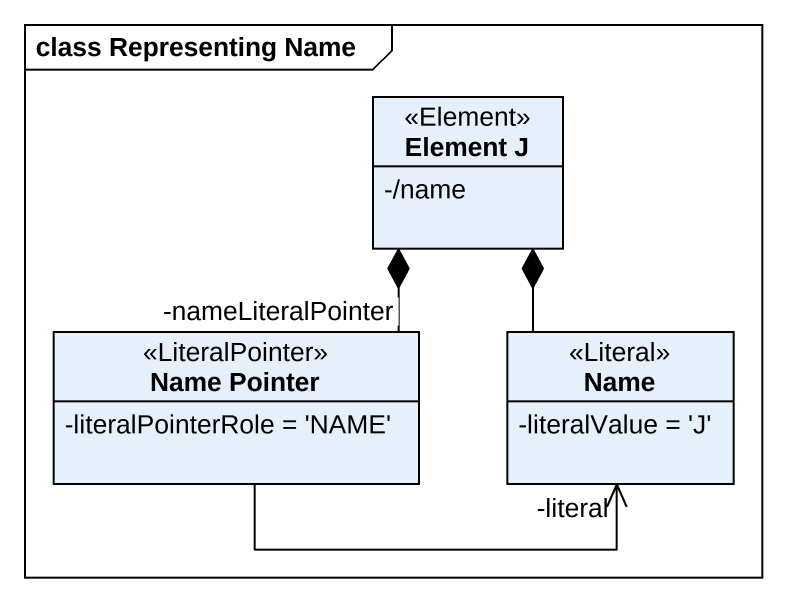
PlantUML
@startuml
mainframe class Representing Name
hide circle
hide empty members
skinparam classAttributeIconSize 0
class "Element J" as Element_J <<Element>> {
  -/name
}
class "Name Pointer" as Name_Pointer <<LiteralPointer>> {
  -literalPointerRole = 'NAME'
}
class Name <<Literal>> {
  -literalValue = 'J'
}
Element_J *-- "-nameLiteralPointer" Name_Pointer
Element_J *-- Name
Name_Pointer -right-> "-literal" Name
@enduml
